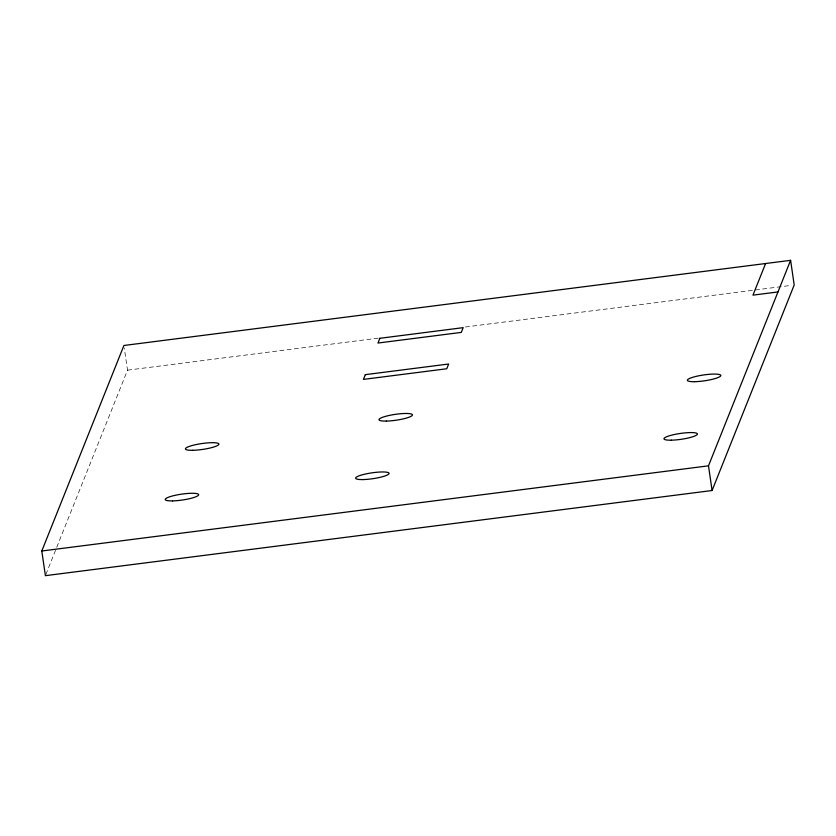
<?xml version="1.0" encoding="UTF-8"?>
<svg xmlns="http://www.w3.org/2000/svg" width="836" height="836" viewBox="0 0 836 836"><rect width="100%" height="100%" fill="white"/><g stroke="black" fill="none" stroke-linecap="round" stroke-linejoin="round"><path stroke-width="0.63" stroke-dasharray="4.18 3.13" d="M45.886 574.468L127.511 370.17L124.271 347.954M127.511 370.17L378.656 338.089M465.391 327.001L754.072 290.134M755.368 289.967L791.608 285.337"/><path stroke-width="1.25" d="M41.8 550.997L123.916 345.487L790.605 260.33L794.2 285.003L712.084 490.513L45.395 575.67L41.8 550.997L708.489 465.83L790.605 260.33M765.598 263.518L752.964 295.139L777.971 291.942M708.489 465.83L712.084 490.513M365.322 374.653L363.43 379.398L446.758 368.76L448.66 364.015L365.322 374.653M379.847 338.298L377.956 343.042L461.294 332.394L463.186 327.649L379.847 338.298M694.653 381.686A16.887 2.957 -8.3 0 0 720.757 375.761A16.887 2.957 -8.3 0 0 696.848 376.21A16.887 2.957 -8.3 0 0 694.653 381.686M671.287 440.185A16.887 2.957 -8.3 0 0 697.381 434.25A16.887 2.957 -8.3 0 0 673.471 434.71A16.887 2.957 -8.3 0 0 671.287 440.185M386.316 421.083A16.887 2.957 -8.3 0 0 412.409 415.147A16.887 2.957 -8.3 0 0 388.5 415.607A16.887 2.957 -8.3 0 0 386.316 421.083M362.949 479.571A16.887 2.957 -8.3 0 0 389.043 473.636A16.887 2.957 -8.3 0 0 365.133 474.096A16.887 2.957 -8.3 0 0 362.949 479.571M192.75 450.301A16.887 2.957 -8.3 0 0 218.844 444.376A16.887 2.957 -8.3 0 0 194.934 444.825A16.887 2.957 -8.3 0 0 192.75 450.301M172.54 500.889A16.887 2.957 -8.3 0 0 198.634 494.964A16.887 2.957 -8.3 0 0 174.724 495.414A16.887 2.957 -8.3 0 0 172.54 500.889"/></g></svg>
